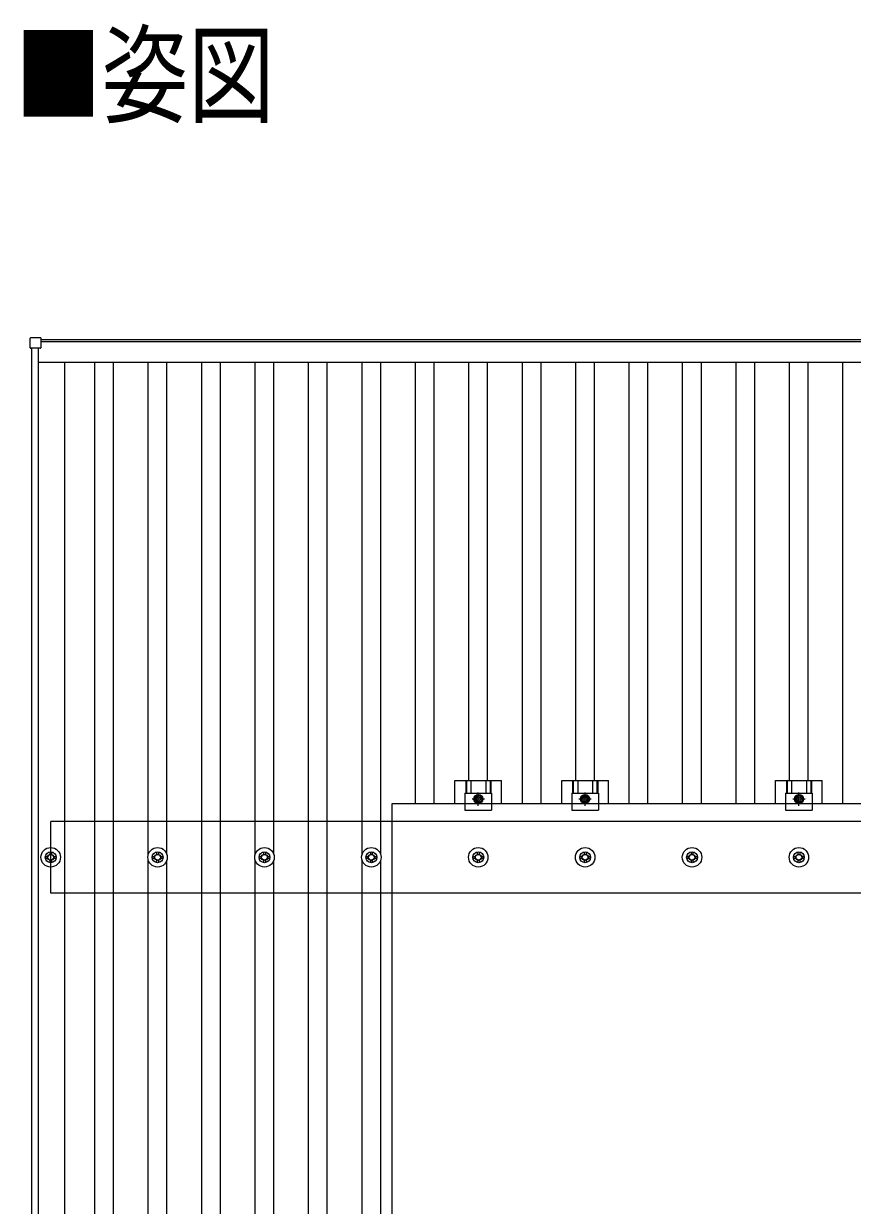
# Model space of a CAD drawing. Units: millimetres, scale not verified. Extents: x -12615 to 12615, y -8910 to 8910.
# Drawn here: x -10001 to -8450, y 4533 to 6745 of the extents above; entities that cross this region are included whole.
import ezdxf
from ezdxf.enums import TextEntityAlignment as Align

# ---------------------------------------------------------------- set-up
doc = ezdxf.new("R2010")
doc.units = ezdxf.units.MM
doc.header["$LTSCALE"] = 40
for name, color, linetype in [('0-2_USER1', 3, 'Continuous'), ('0-4_YKK_13', 4, 'Continuous'), ('0-5_YKK_A1', 4, 'Continuous')]:
    doc.layers.add(name, color=color, linetype=linetype)
doc.styles.add('ＭＳ ゴシック', font='')
doc.styles.get('ＭＳ ゴシック').set_extended_font_data('MS Gothic')

msp = doc.modelspace()

# ---------------------------------------------------------------- linework, layer by layer
at = {"layer": '0-4_YKK_13'}
for p, q in [((-9988.3, 6138.28), (-9988.3, 6156.28)), ((-9987.3, 6157.28), (-9969.3, 6157.28)), ((-9968.3, 6156.28), (-9968.3, 6138.28)), ((-9969.3, 6137.28), (-9987.3, 6137.28)), ((-9173.52, 5328.23), (-9173.52, 5304.03)), ((-9172.12, 5328.23), (-9172.12, 5304.03)), ((-9163.92, 5328.23), (-9163.92, 5304.03)), ((-9136.08, 5328.23), (-9136.08, 5304.03)), ((-9127.88, 5328.23), (-9127.88, 5304.03)), ((-9126.48, 5328.23), (-9126.48, 5304.03)), ((-9106.35, 5284.73), (-9106.35, 5328.23)), ((-8973.52, 5328.23), (-8973.52, 5304.03)), ((-8972.12, 5328.23), (-8972.12, 5304.03)), ((-8963.92, 5328.23), (-8963.92, 5304.03)), ((-8936.08, 5328.23), (-8936.08, 5304.03)), ((-8927.88, 5328.23), (-8927.88, 5304.03)), ((-8926.48, 5328.23), (-8926.48, 5304.03)), ((-8906.35, 5284.73), (-8906.35, 5328.23)), ((-8573.52, 5328.23), (-8573.52, 5304.03)), ((-8572.12, 5328.23), (-8572.12, 5304.03)), ((-8563.92, 5328.23), (-8563.92, 5304.03)), ((-8536.08, 5328.23), (-8536.08, 5304.03)), ((-8527.88, 5328.23), (-8527.88, 5304.03)), ((-8526.48, 5328.23), (-8526.48, 5304.03)), ((-8506.35, 5284.73), (-8506.35, 5328.23)), ((-9175, 5304.03), (-9125, 5304.03)), ((-9138.5, 5293.23), (-9161.5, 5293.23)), ((-9150, 5280.73), (-9150, 5305.74)), ((-9125, 5304.03), (-9125, 5272.73)), ((-8975, 5304.03), (-8925, 5304.03)), ((-8938.5, 5293.23), (-8961.5, 5293.23)), ((-8950, 5280.73), (-8950, 5305.74)), ((-8925, 5304.03), (-8925, 5272.73)), ((-8575, 5304.03), (-8525, 5304.03)), ((-8538.5, 5293.23), (-8561.5, 5293.23)), ((-8550, 5280.73), (-8550, 5305.74)), ((-8525, 5304.03), (-8525, 5272.73)), ((-9960, 5185.98), (-9955.58, 5185.98)), ((-9960, 5182.48), (-9955.58, 5182.48)), ((-9951.75, 5194.23), (-9951.75, 5189.82)), ((-9951.75, 5178.65), (-9951.75, 5174.24)), ((-9948.25, 5194.23), (-9948.25, 5189.82)), ((-9948.25, 5178.65), (-9948.25, 5174.24)), ((-9944.42, 5185.98), (-9940, 5185.98)), ((-9944.42, 5182.48), (-9940, 5182.48)), ((-9760, 5185.98), (-9755.58, 5185.98)), ((-9760, 5182.48), (-9755.58, 5182.48)), ((-9751.75, 5194.23), (-9751.75, 5189.82)), ((-9751.75, 5178.65), (-9751.75, 5174.24)), ((-9748.25, 5194.23), (-9748.25, 5189.82)), ((-9748.25, 5178.65), (-9748.25, 5174.24)), ((-9744.42, 5185.98), (-9740, 5185.98)), ((-9744.42, 5182.48), (-9740, 5182.48)), ((-9560, 5185.98), (-9555.58, 5185.98)), ((-9560, 5182.48), (-9555.58, 5182.48)), ((-9551.75, 5194.23), (-9551.75, 5189.82)), ((-9551.75, 5178.65), (-9551.75, 5174.24)), ((-9548.25, 5194.23), (-9548.25, 5189.82)), ((-9548.25, 5178.65), (-9548.25, 5174.24)), ((-9544.42, 5185.98), (-9540, 5185.98)), ((-9544.42, 5182.48), (-9540, 5182.48)), ((-9360, 5185.98), (-9355.58, 5185.98)), ((-9360, 5182.48), (-9355.58, 5182.48)), ((-9351.75, 5194.23), (-9351.75, 5189.82)), ((-9351.75, 5178.65), (-9351.75, 5174.24)), ((-9348.25, 5194.23), (-9348.25, 5189.82)), ((-9348.25, 5178.65), (-9348.25, 5174.24)), ((-9344.42, 5185.98), (-9340, 5185.98)), ((-9344.42, 5182.48), (-9340, 5182.48)), ((-9160, 5185.98), (-9155.58, 5185.98)), ((-9160, 5182.48), (-9155.58, 5182.48)), ((-9151.75, 5194.23), (-9151.75, 5189.82)), ((-9151.75, 5178.65), (-9151.75, 5174.24)), ((-9148.25, 5194.23), (-9148.25, 5189.82)), ((-9148.25, 5178.65), (-9148.25, 5174.24)), ((-9144.42, 5185.98), (-9140, 5185.98)), ((-9144.42, 5182.48), (-9140, 5182.48)), ((-8960, 5185.98), (-8955.58, 5185.98)), ((-8960, 5182.48), (-8955.58, 5182.48)), ((-8951.75, 5194.23), (-8951.75, 5189.82)), ((-8951.75, 5178.65), (-8951.75, 5174.24)), ((-8948.25, 5194.23), (-8948.25, 5189.82)), ((-8948.25, 5178.65), (-8948.25, 5174.24)), ((-8944.42, 5185.98), (-8940, 5185.98)), ((-8944.42, 5182.48), (-8940, 5182.48)), ((-8760, 5185.98), (-8755.58, 5185.98)), ((-8760, 5182.48), (-8755.58, 5182.48)), ((-8751.75, 5194.23), (-8751.75, 5189.82)), ((-8751.75, 5178.65), (-8751.75, 5174.24)), ((-8748.25, 5194.23), (-8748.25, 5189.82)), ((-8748.25, 5178.65), (-8748.25, 5174.24)), ((-8744.42, 5185.98), (-8740, 5185.98)), ((-8744.42, 5182.48), (-8740, 5182.48)), ((-8560, 5185.98), (-8555.58, 5185.98)), ((-8560, 5182.48), (-8555.58, 5182.48)), ((-8551.75, 5194.23), (-8551.75, 5189.82)), ((-8551.75, 5178.65), (-8551.75, 5174.24)), ((-8548.25, 5194.23), (-8548.25, 5189.82)), ((-8548.25, 5178.65), (-8548.25, 5174.24)), ((-8544.42, 5185.98), (-8540, 5185.98)), ((-8544.42, 5182.48), (-8540, 5182.48))]:
    msp.add_line(p, q, dxfattribs=at)
for points in [[(-9193.65, 5284.73), (-9193.65, 5328.23), (-9106.35, 5328.23)], [(-8993.65, 5284.73), (-8993.65, 5328.23), (-8906.35, 5328.23)], [(-8593.65, 5284.73), (-8593.65, 5328.23), (-8506.35, 5328.23)], [(-9175, 5304.03), (-9175, 5272.73), (-9125, 5272.73)], [(-8975, 5304.03), (-8975, 5272.73), (-8925, 5272.73)], [(-8575, 5304.03), (-8575, 5272.73), (-8525, 5272.73)], [(-9311, 4150.73), (-9311, 5284.73), (-7589, 5284.73)]]:
    msp.add_lwpolyline(points, dxfattribs=at)
for points in [[(-9150, 5285.73), (-9156.5, 5289.48), (-9156.5, 5296.99), (-9150, 5300.74), (-9143.5, 5296.99), (-9143.5, 5289.48)], [(-8950, 5285.73), (-8956.5, 5289.48), (-8956.5, 5296.99), (-8950, 5300.74), (-8943.5, 5296.99), (-8943.5, 5289.48)], [(-8550, 5285.73), (-8556.5, 5289.48), (-8556.5, 5296.99), (-8550, 5300.74), (-8543.5, 5296.99), (-8543.5, 5289.48)]]:
    msp.add_lwpolyline(points, close=True, dxfattribs=at)
for centre, radius in [((-9150, 5293.23), 8.5), ((-9150, 5293.23), 6.5), ((-9150, 5293.23), 4), ((-8950, 5293.23), 8.5), ((-8950, 5293.23), 6.5), ((-8950, 5293.23), 4), ((-8550, 5293.23), 8.5), ((-8550, 5293.23), 6.5), ((-8550, 5293.23), 4), ((-9950, 5184.23), 18.25), ((-9750, 5184.23), 18.25), ((-9550, 5184.23), 18.25), ((-9350, 5184.23), 18.25), ((-9150, 5184.23), 18.25), ((-8950, 5184.23), 18.25), ((-8750, 5184.23), 18.25), ((-8550, 5184.23), 18.25), ((-9950, 5184.23), 10.15), ((-9950, 5184.23), 5.85), ((-9950, 5184.23), 5.25), ((-9750, 5184.23), 10.15), ((-9750, 5184.23), 5.85), ((-9750, 5184.23), 5.25), ((-9550, 5184.23), 10.15), ((-9550, 5184.23), 5.85), ((-9550, 5184.23), 5.25), ((-9350, 5184.23), 10.15), ((-9350, 5184.23), 5.85), ((-9350, 5184.23), 5.25), ((-9150, 5184.23), 10.15), ((-9150, 5184.23), 5.85), ((-9150, 5184.23), 5.25), ((-8950, 5184.23), 10.15), ((-8950, 5184.23), 5.85), ((-8950, 5184.23), 5.25), ((-8750, 5184.23), 10.15), ((-8750, 5184.23), 5.85), ((-8750, 5184.23), 5.25), ((-8550, 5184.23), 10.15), ((-8550, 5184.23), 5.85), ((-8550, 5184.23), 5.25)]:
    msp.add_circle(centre, radius, dxfattribs=at)
for centre, start, end in [((-9987.3, 6156.28), 90, 180), ((-9969.3, 6156.28), 0, 90), ((-9987.3, 6138.28), 180, 270), ((-9969.3, 6138.28), 270, 0)]:
    msp.add_arc(centre, 1, start, end, dxfattribs=at)
at = {"layer": '0-5_YKK_A1'}
for p, q in [((-9968.3, 6153.94), (-6931.7, 6153.94)), ((-9985, 228.13), (-9985, 6137.28)), ((-9973, 228.13), (-9973, 6137.28)), ((-6931.7, 6149.16), (-9968.3, 6149.16)), ((-9973, 6111.16), (-6927, 6111.16)), ((-9923.5, 259.41), (-9923.5, 6111.16)), ((-9867.5, 259.41), (-9867.5, 6111.16)), ((-9832.5, 259.41), (-9832.5, 6111.16)), ((-9767.5, 5189.41), (-9767.5, 6111.16)), ((-9732.5, 5189.41), (-9732.5, 6111.16)), ((-9667.5, 259.41), (-9667.5, 6111.16)), ((-9632.5, 259.41), (-9632.5, 6111.16)), ((-9567.5, 5189.41), (-9567.5, 6111.16)), ((-9532.5, 5189.41), (-9532.5, 6111.16)), ((-9467.5, 259.41), (-9467.5, 6111.16)), ((-9432.5, 259.41), (-9432.5, 6111.16)), ((-9367.5, 5189.41), (-9367.5, 6111.16)), ((-9332.5, 5189.41), (-9332.5, 6111.16)), ((-9267.5, 5284.73), (-9267.5, 6111.16)), ((-9232.5, 5284.73), (-9232.5, 6111.16)), ((-9167.5, 5328.23), (-9167.5, 6111.16)), ((-9132.5, 5328.23), (-9132.5, 6111.16)), ((-9067.5, 5284.73), (-9067.5, 6111.16)), ((-9032.5, 5284.73), (-9032.5, 6111.16)), ((-8967.5, 5328.23), (-8967.5, 6111.16)), ((-8932.5, 5328.23), (-8932.5, 6111.16)), ((-8867.5, 5284.73), (-8867.5, 6111.16)), ((-8832.5, 5284.73), (-8832.5, 6111.16)), ((-8767.5, 5284.73), (-8767.5, 6111.16)), ((-8732.5, 5284.73), (-8732.5, 6111.16)), ((-8667.5, 5284.73), (-8667.5, 6111.16)), ((-8632.5, 5284.73), (-8632.5, 6111.16)), ((-8567.5, 5328.23), (-8567.5, 6111.16)), ((-8532.5, 5328.23), (-8532.5, 6111.16)), ((-8467.5, 5284.73), (-8467.5, 6111.16)), ((-6950, 5251.23), (-9950, 5251.23)), ((-9950, 5117.23), (-9950, 5251.23)), ((-9767.5, 3189.41), (-9767.5, 5179.06)), ((-9732.5, 3189.41), (-9732.5, 5179.06)), ((-9567.5, 3189.41), (-9567.5, 5179.06)), ((-9532.5, 3189.41), (-9532.5, 5179.06)), ((-9367.5, 3189.41), (-9367.5, 5179.06)), ((-9332.5, 3189.41), (-9332.5, 5179.06)), ((-6950, 5117.23), (-9950, 5117.23))]:
    msp.add_line(p, q, dxfattribs=at)

# ---------------------------------------------------------------- texts
at = {"layer": '0-2_USER1', "style": 'ＭＳ ゴシック', "width": 0.8}
msp.add_text('■姿図', height=148.5, dxfattribs=at).set_placement((-10016.8, 6530.46), align=Align.BOTTOM_LEFT)

doc.saveas('drawing.dxf')
